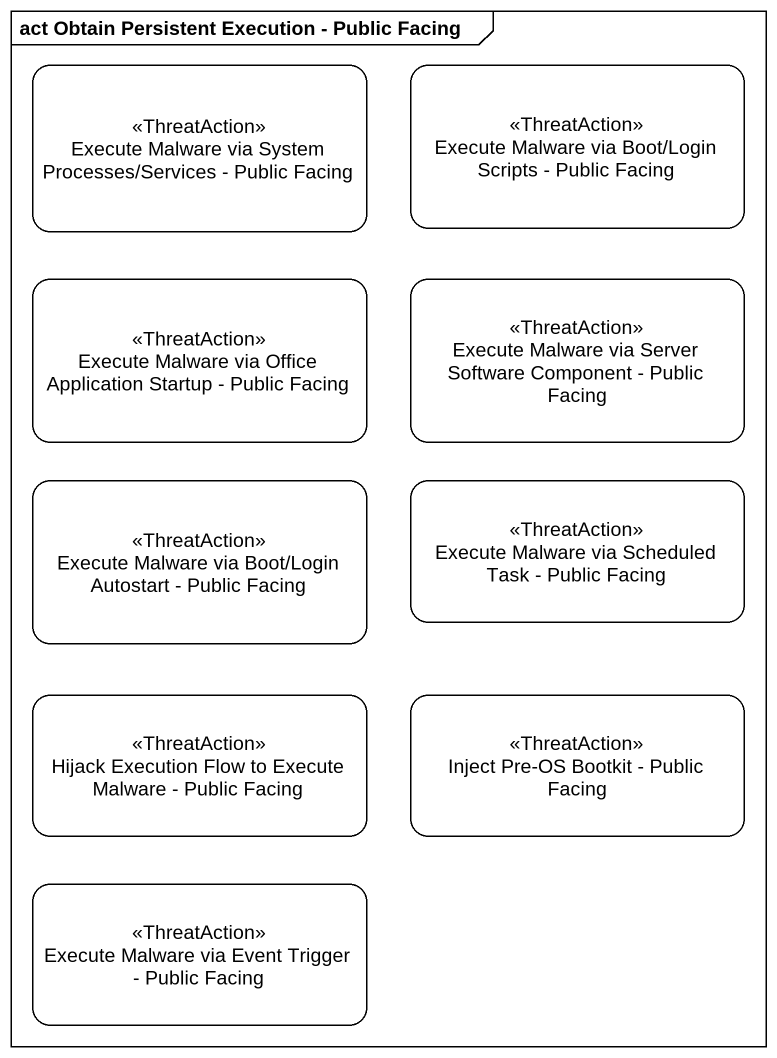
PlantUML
@startuml
mainframe act Obtain Persistent Execution - Public Facing
hide empty description
state "Execute Malware via System Processes/Services - Public Facing" as Execute_Malware_via_System <<ThreatAction>>
state "Execute Malware via Boot/Login Scripts - Public Facing" as Execute_Malware_via_Boot <<ThreatAction>>
state "Execute Malware via Office Application Startup - Public Facing" as Execute_Malware_via_Office <<ThreatAction>>
state "Execute Malware via Server Software Component - Public Facing" as Execute_Malware_via_Server <<ThreatAction>>
state "Execute Malware via Boot/Login Autostart - Public Facing" as Execute_Malware_via_Boot_2 <<ThreatAction>>
state "Execute Malware via Scheduled Task - Public Facing" as Execute_Malware_via <<ThreatAction>>
state "Hijack Execution Flow to Execute Malware - Public Facing" as Hijack_Execution_Flow_to <<ThreatAction>>
state "Inject Pre-OS Bootkit - Public Facing" as Inject_Pre_OS_Bootkit <<ThreatAction>>
state "Execute Malware via Event Trigger - Public Facing" as Execute_Malware_via_Event <<ThreatAction>>
@enduml
